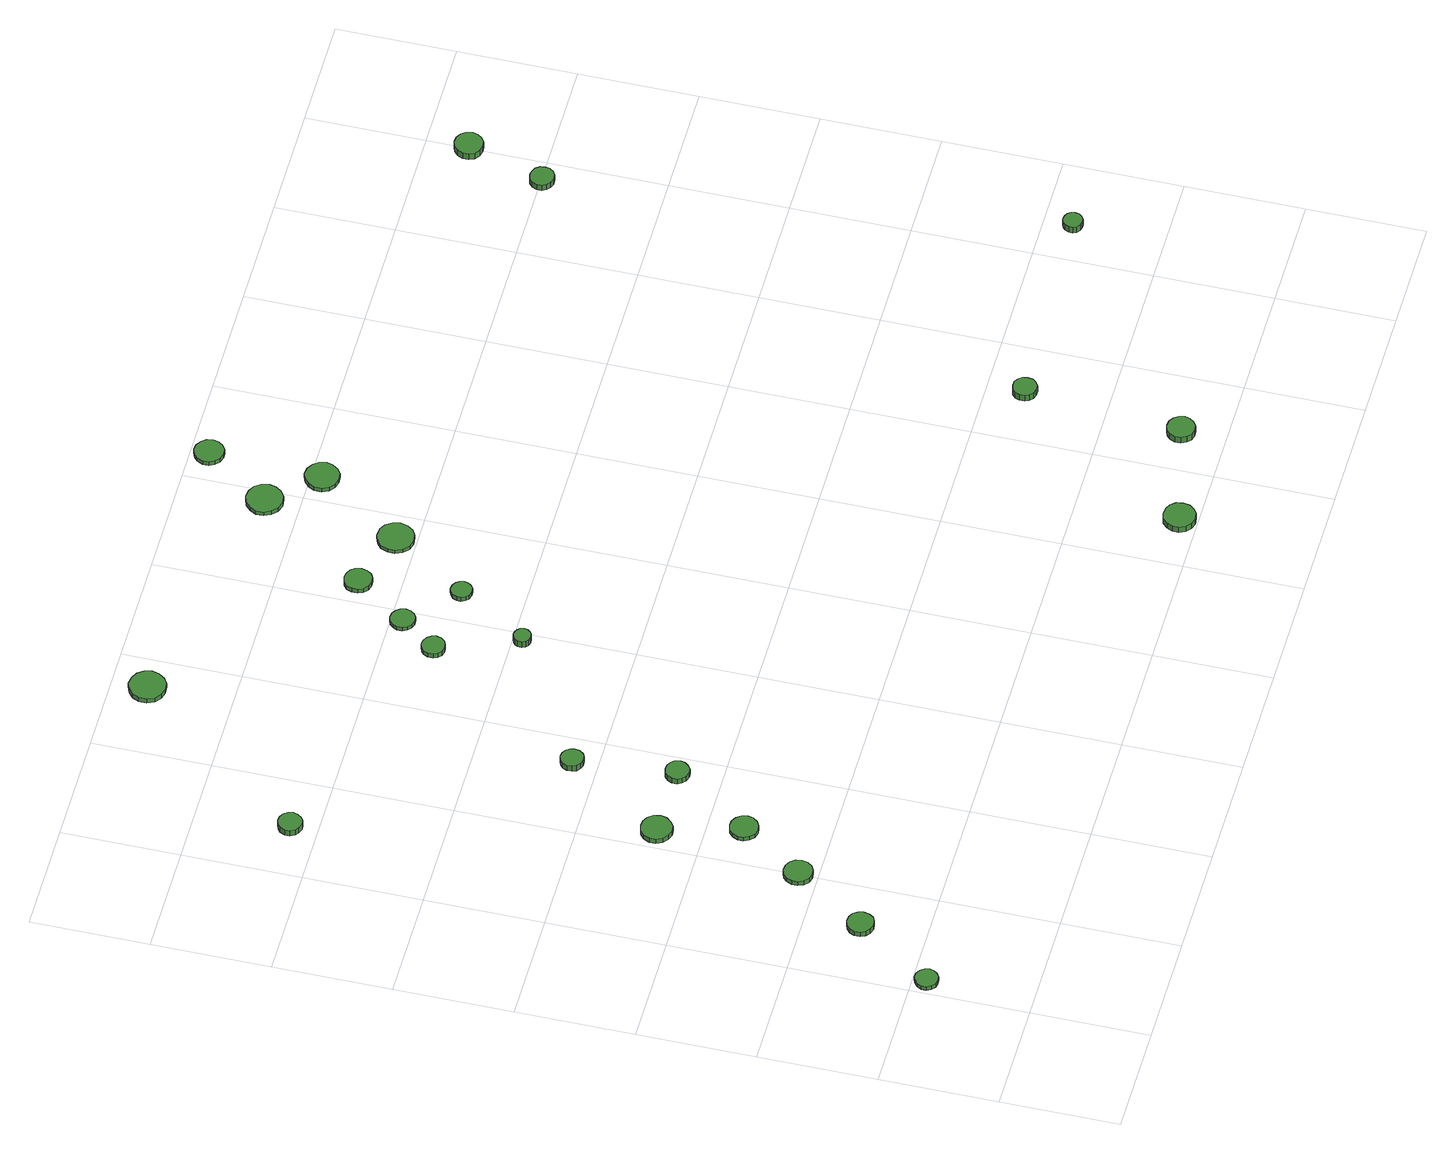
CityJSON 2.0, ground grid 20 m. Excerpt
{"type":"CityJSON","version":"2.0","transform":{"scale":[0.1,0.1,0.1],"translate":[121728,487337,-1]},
"CityObjects":{
"tree1":{"type":"SolitaryVegetationObject","attributes":{"function":"something"},"geometry":[{"type":"MultiSurface","lod":"1","boundaries":[[[0,1,2,3,4,5,6,7,8,9,10,11,12,13,14]],[[15,16,17,18,19,20,21,22,23,24,25,26,27,28,29]],[[0,29,28,1]],[[1,28,27,2]],[[2,27,26,3]],[[3,26,25,4]],[[4,25,24,5]],[[5,24,23,6]],[[6,23,22,7]],[[7,22,21,8]],[[8,21,20,9]],[[9,20,19,10]],[[10,19,18,11]],[[11,18,17,12]],[[12,17,16,13]],[[13,16,15,14]],[[14,15,29,0]]]}]},
"tree2":{"type":"SolitaryVegetationObject","attributes":{"function":"something"},"geometry":[{"type":"MultiSurface","lod":"1","boundaries":[[[30,31,32,33,34,35,36,37,38,39,40,41,42,43,44]],[[45,46,47,48,49,50,51,52,53,54,55,56,57,58,59]],[[30,59,58,31]],[[31,58,57,32]],[[32,57,56,33]],[[33,56,55,34]],[[34,55,54,35]],[[35,54,53,36]],[[36,53,52,37]],[[37,52,51,38]],[[38,51,50,39]],[[39,50,49,40]],[[40,49,48,41]],[[41,48,47,42]],[[42,47,46,43]],[[43,46,45,44]],[[44,45,59,30]]]}]},
"tree3":{"type":"SolitaryVegetationObject","attributes":{"function":"something"},"geometry":[{"type":"MultiSurface","lod":"1","boundaries":[[[60,61,62,63,64,65,66,67,68,69,70,71,72,73,74]],[[75,76,77,78,79,80,81,82,83,84,85,86,87,88,89]],[[60,89,88,61]],[[61,88,87,62]],[[62,87,86,63]],[[63,86,85,64]],[[64,85,84,65]],[[65,84,83,66]],[[66,83,82,67]],[[67,82,81,68]],[[68,81,80,69]],[[69,80,79,70]],[[70,79,78,71]],[[71,78,77,72]],[[72,77,76,73]],[[73,76,75,74]],[[74,75,89,60]]]}]},
"tree4":{"type":"SolitaryVegetationObject","attributes":{"function":"something"},"geometry":[{"type":"MultiSurface","lod":"1","boundaries":[[[90,91,92,93,94,95,96,97,98,99,100,101,102,103,104]],[[105,106,107,108,109,110,111,112,113,114,115,116,117,118,119]],[[90,119,118,91]],[[91,118,117,92]],[[92,117,116,93]],[[93,116,115,94]],[[94,115,114,95]],[[95,114,113,96]],[[96,113,112,97]],[[97,112,111,98]],[[98,111,110,99]],[[99,110,109,100]],[[100,109,108,101]],[[101,108,107,102]],[[102,107,106,103]],[[103,106,105,104]],[[104,105,119,90]]]}]},
"tree5":{"type":"SolitaryVegetationObject","attributes":{"function":"something"},"geometry":[{"type":"MultiSurface","lod":"1","boundaries":[[[120,121,122,123,124,125,126,127,128,129,130,131,132,133,134]],[[135,136,137,138,139,140,141,142,143,144,145,146,147,148,149]],[[120,149,148,121]],[[121,148,147,122]],[[122,147,146,123]],[[123,146,145,124]],[[124,145,144,125]],[[125,144,143,126]],[[126,143,142,127]],[[127,142,141,128]],[[128,141,140,129]],[[129,140,139,130]],[[130,139,138,131]],[[131,138,137,132]],[[132,137,136,133]],[[133,136,135,134]],[[134,135,149,120]]]}]},
"tree6":{"type":"SolitaryVegetationObject","attributes":{"function":"something"},"geometry":[{"type":"MultiSurface","lod":"1","boundaries":[[[150,151,152,153,154,155,156,157,158,159,160,161,162,163,164]],[[165,166,167,168,169,170,171,172,173,174,175,176,177,178,179]],[[150,179,178,151]],[[151,178,177,152]],[[152,177,176,153]],[[153,176,175,154]],[[154,175,174,155]],[[155,174,173,156]],[[156,173,172,157]],[[157,172,171,158]],[[158,171,170,159]],[[159,170,169,160]],[[160,169,168,161]],[[161,168,167,162]],[[162,167,166,163]],[[163,166,165,164]],[[164,165,179,150]]]}]},
"tree7":{"type":"SolitaryVegetationObject","attributes":{"function":"something"},"geometry":[{"type":"MultiSurface","lod":"1","boundaries":[[[180,181,182,183,184,185,186,187,188,189,190,191,192,193,194]],[[195,196,197,198,199,200,201,202,203,204,205,206,207,208,209]],[[180,209,208,181]],[[181,208,207,182]],[[182,207,206,183]],[[183,206,205,184]],[[184,205,204,185]],[[185,204,203,186]],[[186,203,202,187]],[[187,202,201,188]],[[188,201,200,189]],[[189,200,199,190]],[[190,199,198,191]],[[191,198,197,192]],[[192,197,196,193]],[[193,196,195,194]],[[194,195,209,180]]]}]},
"tree8":{"type":"SolitaryVegetationObject","attributes":{"function":"something"},"geometry":[{"type":"MultiSurface","lod":"1","boundaries":[[[210,211,212,213,214,215,216,217,218,219,220,221,222,223,224]],[[225,226,227,228,229,230,231,232,233,234,235,236,237,238,239]],[[210,239,238,211]],[[211,238,237,212]],[[212,237,236,213]],[[213,236,235,214]],[[214,235,234,215]],[[215,234,233,216]],[[216,233,232,217]],[[217,232,231,218]],[[218,231,230,219]],[[219,230,229,220]],[[220,229,228,221]],[[221,228,227,222]],[[222,227,226,223]],[[223,226,225,224]],[[224,225,239,210]]]}]},
"tree9":{"type":"SolitaryVegetationObject","attributes":{"function":"something"},"geometry":[{"type":"MultiSurface","lod":"1","boundaries":[[[240,241,242,243,244,245,246,247,248,249,250,251,252,253,254]],[[255,256,257,258,259,260,261,262,263,264,265,266,267,268,269]],[[240,269,268,241]],[[241,268,267,242]],[[242,267,266,243]],[[243,266,265,244]],[[244,265,264,245]],[[245,264,263,246]],[[246,263,262,247]],[[247,262,261,248]],[[248,261,260,249]],[[249,260,259,250]],[[250,259,258,251]],[[251,258,257,252]],[[252,257,256,253]],[[253,256,255,254]],[[254,255,269,240]]]}]},
"tree10":{"type":"SolitaryVegetationObject","attributes":{"function":"something"},"geometry":[{"type":"MultiSurface","lod":"1","boundaries":[[[270,271,272,273,274,275,276,277,278,279,280,281,282,283,284]],[[285,286,287,288,289,290,291,292,293,294,295,296,297,298,299]],[[270,299,298,271]],[[271,298,297,272]],[[272,297,296,273]],[[273,296,295,274]],[[274,295,294,275]],[[275,294,293,276]],[[276,293,292,277]],[[277,292,291,278]],[[278,291,290,279]],[[279,290,289,280]],[[280,289,288,281]],[[281,288,287,282]],[[282,287,286,283]],[[283,286,285,284]],[[284,285,299,270]]]}]},
"tree11":{"type":"SolitaryVegetationObject","attributes":{"function":"something"},"geometry":[{"type":"MultiSurface","lod":"1","boundaries":[[[300,301,302,303,304,305,306,307,308,309,310,311,312,313,314]],[[315,316,317,318,319,320,321,322,323,324,325,326,327,328,329]],[[300,329,328,301]],[[301,328,327,302]],[[302,327,326,303]],[[303,326,325,304]],[[304,325,324,305]],[[305,324,323,306]],[[306,323,322,307]],[[307,322,321,308]],[[308,321,320,309]],[[309,320,319,310]],[[310,319,318,311]],[[311,318,317,312]],[[312,317,316,313]],[[313,316,315,314]],[[314,315,329,300]]]}]},
"tree12":{"type":"SolitaryVegetationObject","attributes":{"function":"something"},"geometry":[{"type":"MultiSurface","lod":"1","boundaries":[[[330,331,332,333,334,335,336,337,338,339,340,341,342,343,344]],[[345,346,347,348,349,350,351,352,353,354,355,356,357,358,359]],[[330,359,358,331]],[[331,358,357,332]],[[332,357,356,333]],[[333,356,355,334]],[[334,355,354,335]],[[335,354,353,336]],[[336,353,352,337]],[[337,352,351,338]],[[338,351,350,339]],[[339,350,349,340]],[[340,349,348,341]],[[341,348,347,342]],[[342,347,346,343]],[[343,346,345,344]],[[344,345,359,330]]]}]},
"tree13":{"type":"SolitaryVegetationObject","attributes":{"function":"something"},"geometry":[{"type":"MultiSurface","lod":"1","boundaries":[[[360,361,362,363,364,365,366,367,368,369,370,371,372,373,374]],[[375,376,377,378,379,380,381,382,383,384,385,386,387,388,389]],[[360,389,388,361]],[[361,388,387,362]],[[362,387,386,363]],[[363,386,385,364]],[[364,385,384,365]],[[365,384,383,366]],[[366,383,382,367]],[[367,382,381,368]],[[368,381,380,369]],[[369,380,379,370]],[[370,379,378,371]],[[371,378,377,372]],[[372,377,376,373]],[[373,376,375,374]],[[374,375,389,360]]]}]},
"tree14":{"type":"SolitaryVegetationObject","attributes":{"function":"something"},"geometry":[{"type":"MultiSurface","lod":"1","boundaries":[[[390,391,392,393,394,395,396,397,398,399,400,401,402,403,404]],[[405,406,407,408,409,410,411,412,413,414,415,416,417,418,419]],[[390,419,418,391]],[[391,418,417,392]],[[392,417,416,393]],[[393,416,415,394]],[[394,415,414,395]],[[395,414,413,396]],[[396,413,412,397]],[[397,412,411,398]],[[398,411,410,399]],[[399,410,409,400]],[[400,409,408,401]],[[401,408,407,402]],[[402,407,406,403]],[[403,406,405,404]],[[404,405,419,390]]]}]},
"tree15":{"type":"SolitaryVegetationObject","attributes":{"function":"something"},"geometry":[{"type":"MultiSurface","lod":"1","boundaries":[[[420,421,422,423,424,425,426,427,428,429,430,431,432,433,434]],[[435,436,437,438,439,440,441,442,443,444,445,446,447,448,449]],[[420,449,448,421]],[[421,448,447,422]],[[422,447,446,423]],[[423,446,445,424]],[[424,445,444,425]],[[425,444,443,426]],[[426,443,442,427]],[[427,442,441,428]],[[428,441,440,429]],[[429,440,439,430]],[[430,439,438,431]],[[431,438,437,432]],[[432,437,436,433]],[[433,436,435,434]],[[434,435,449,420]]]}]},
"tree16":{"type":"SolitaryVegetationObject","attributes":{"function":"something"},"geometry":[{"type":"MultiSurface","lod":"1","boundaries":[[[450,451,452,453,454,455,456,457,458,459,460,461,462,463,464]],[[465,466,467,468,469,470,471,472,473,474,475,476,477,478,479]],[[450,479,478,451]],[[451,478,477,452]],[[452,477,476,453]],[[453,476,475,454]],[[454,475,474,455]],[[455,474,473,456]],[[456,473,472,457]],[[457,472,471,458]],[[458,471,470,459]],[[459,470,469,460]],[[460,469,468,461]],[[461,468,467,462]],[[462,467,466,463]],[[463,466,465,464]],[[464,465,479,450]]]}]},
"tree17":{"type":"SolitaryVegetationObject","attributes":{"function":"something"},"geometry":[{"type":"MultiSurface","lod":"1","boundaries":[[[480,481,482,483,484,485,486,487,488,489,490,491,492,493,494]],[[495,496,497,498,499,500,501,502,503,504,505,506,507,508,509]],[[480,509,508,481]],[[481,508,507,482]],[[482,507,506,483]],[[483,506,505,484]],[[484,505,504,485]],[[485,504,503,486]],[[486,503,502,487]],[[487,502,501,488]],[[488,501,500,489]],[[489,500,499,490]],[[490,499,498,491]],[[491,498,497,492]],[[492,497,496,493]],[[493,496,495,494]],[[494,495,509,480]]]}]},
"tree18":{"type":"SolitaryVegetationObject","attributes":{"function":"something"},"geometry":[{"type":"MultiSurface","lod":"1","boundaries":[[[510,511,512,513,514,515,516,517,518,519,520,521,522,523,524]],[[525,526,527,528,529,530,531,532,533,534,535,536,537,538,539]],[[510,539,538,511]],[[511,538,537,512]],[[512,537,536,513]],[[513,536,535,514]],[[514,535,534,515]],[[515,534,533,516]],[[516,533,532,517]],[[517,532,531,518]],[[518,531,530,519]],[[519,530,529,520]],[[520,529,528,521]],[[521,528,527,522]],[[522,527,526,523]],[[523,526,525,524]],[[524,525,539,510]]]}]},
"tree19":{"type":"SolitaryVegetationObject","attributes":{"function":"something"},"geometry":[{"type":"MultiSurface","lod":"1","boundaries":[[[540,541,542,543,544,545,546,547,548,549,550,551,552,553,554]],[[555,556,557,558,559,560,561,562,563,564,565,566,567,568,569]],[[540,569,568,541]],[[541,568,567,542]],[[542,567,566,543]],[[543,566,565,544]],[[544,565,564,545]],[[545,564,563,546]],[[546,563,562,547]],[[547,562,561,548]],[[548,561,560,549]],[[549,560,559,550]],[[550,559,558,551]],[[551,558,557,552]],[[552,557,556,553]],[[553,556,555,554]],[[554,555,569,540]]]}]},
"tree20":{"type":"SolitaryVegetationObject","attributes":{"function":"something"},"geometry":[{"type":"MultiSurface","lod":"1","boundaries":[[[570,571,572,573,574,575,576,577,578,579,580,581,582,583,584]],[[585,586,587,588,589,590,591,592,593,594,595,596,597,598,599]],[[570,599,598,571]],[[571,598,597,572]],[[572,597,596,573]],[[573,596,595,574]],[[574,595,594,575]],[[575,594,593,576]],[[576,593,592,577]],[[577,592,591,578]],[[578,591,590,579]],[[579,590,589,580]],[[580,589,588,581]],[[581,588,587,582]],[[582,587,586,583]],[[583,586,585,584]],[[584,585,599,570]]]}]},
"tree21":{"type":"SolitaryVegetationObject","attributes":{"function":"something"},"geometry":[{"type":"MultiSurface","lod":"1","boundaries":[[[600,601,602,603,604,605,606,607,608,609,610,611,612,613,614]],[[615,616,617,618,619,620,621,622,623,624,625,626,627,628,629]],[[600,629,628,601]],[[601,628,627,602]],[[602,627,626,603]],[[603,626,625,604]],[[604,625,624,605]],[[605,624,623,606]],[[606,623,622,607]],[[607,622,621,608]],[[608,621,620,609]],[[609,620,619,610]],[[610,619,618,611]],[[611,618,617,612]],[[612,617,616,613]],[[613,616,615,614]],[[614,615,629,600]]]}]},
"tree22":{"type":"SolitaryVegetationObject","attributes":{"function":"something"},"geometry":[{"type":"MultiSurface","lod":"1","boundaries":[[[630,631,632,633,634,635,636,637,638,639,640,641,642,643,644]],[[645,646,647,648,649,650,651,652,653,654,655,656,657,658,659]],[[630,659,658,631]],[[631,658,657,632]],[[632,657,656,633]],[[633,656,655,634]],[[634,655,654,635]],[[635,654,653,636]],[[636,653,652,637]],[[637,652,651,638]],[[638,651,650,639]],[[639,650,649,640]],[[640,649,648,641]],[[641,648,647,642]],[[642,647,646,643]],[[643,646,645,644]],[[644,645,659,630]]]}]},
"tree23":{"type":"SolitaryVegetationObject","attributes":{"function":"something"},"geometry":[{"type":"MultiSurface","lod":"1","boundaries":[[[660,661,662,663,664,665,666,667,668,669,670,671,672,673,674]],[[675,676,677,678,679,680,681,682,683,684,685,686,687,688,689]],[[660,689,688,661]],[[661,688,687,662]],[[662,687,686,663]],[[663,686,685,664]],[[664,685,684,665]],[[665,684,683,666]],[[666,683,682,667]],[[667,682,681,668]],[[668,681,680,669]],[[669,680,679,670]],[[670,679,678,671]],[[671,678,677,672]],[[672,677,676,673]],[[673,676,675,674]],[[674,675,689,660]]]}]},
"tree24":{"type":"SolitaryVegetationObject","attributes":{"function":"something"},"geometry":[{"type":"MultiSurface","lod":"1","boundaries":[[[690,691,692,693,694,695,696,697,698,699,700,701,702,703,704]],[[705,706,707,708,709,710,711,712,713,714,715,716,717,718,719]],[[690,719,718,691]],[[691,718,717,692]],[[692,717,716,693]],[[693,716,715,694]],[[694,715,714,695]],[[695,714,713,696]],[[696,713,712,697]],[[697,712,711,698]],[[698,711,710,699]],[[699,710,709,700]],[[700,709,708,701]],[[701,708,707,702]],[[702,707,706,703]],[[703,706,705,704]],[[704,705,719,690]]]}]}
},
"vertices":[
[46,177,15],[44,185,15],[39,192,15],[32,196,15],[24,197,15],[17,194,15],[11,189,15],[7,181,15],[7,173,15],[11,166,15],[17,160,15],[24,158,15],[32,159,15],[39,163,15],[44,169,15],[44,169,7],[39,163,7],[32,159,7],[24,158,7],[17,160,7],[11,166,7],[7,173,7],[7,181,7],[11,189,7],[17,194,7],[24,197,7],[32,196,7],[39,192,7],[44,185,7],[46,177,7],
[139,309,16],[137,318,16],[132,326,16],[124,330,16],[115,331,16],[106,328,16],[99,322,16],[95,314,16],[95,304,16],[99,296,16],[106,290,16],[115,287,16],[124,288,16],[132,292,16],[137,300,16],[137,300,6],[132,292,6],[124,288,6],[115,287,6],[106,290,6],[99,296,6],[95,304,6],[95,314,6],[99,322,6],[106,328,6],[115,331,6],[124,330,6],[132,326,6],[137,318,6],[139,309,6],
[225,433,15],[223,443,15],[217,451,15],[208,456,15],[198,457,15],[189,454,15],[182,447,15],[178,438,15],[178,428,15],[182,419,15],[189,412,15],[198,409,15],[208,410,15],[217,415,15],[223,423,15],[223,423,6],[217,415,6],[208,410,6],[198,409,6],[189,412,6],[182,419,6],[178,428,6],[178,438,6],[182,447,6],[189,454,6],[198,457,6],[208,456,6],[217,451,6],[223,443,6],[225,433,6],
[297,540,15],[295,550,15],[289,558,15],[280,563,15],[271,564,15],[261,561,15],[254,554,15],[250,545,15],[250,536,15],[254,527,15],[261,520,15],[271,517,15],[280,518,15],[289,523,15],[295,531,15],[295,531,7],[289,523,7],[280,518,7],[271,517,7],[261,520,7],[254,527,7],[250,536,7],[250,545,7],[254,554,7],[261,561,7],[271,564,7],[280,563,7],[289,558,7],[295,550,7],[297,540,7],
[262,675,17],[260,686,17],[253,695,17],[244,700,17],[233,701,17],[223,698,17],[215,691,17],[210,681,17],[210,670,17],[215,660,17],[223,653,17],[233,649,17],[244,650,17],[253,656,17],[260,665,17],[260,665,7],[253,656,7],[244,650,7],[233,649,7],[223,653,7],[215,660,7],[210,670,7],[210,681,7],[215,691,7],[223,698,7],[233,701,7],[244,700,7],[253,695,7],[260,686,7],[262,675,7],
[123,1246,19],[121,1254,19],[116,1261,19],[109,1265,19],[101,1266,19],[93,1263,19],[87,1258,19],[83,1250,19],[83,1242,19],[87,1234,19],[93,1229,19],[101,1226,19],[109,1227,19],[116,1231,19],[121,1238,19],[121,1238,7],[116,1231,7],[109,1227,7],[101,1226,7],[93,1229,7],[87,1234,7],[83,1242,7],[83,1250,7],[87,1258,7],[93,1263,7],[101,1266,7],[109,1265,7],[116,1261,7],[121,1254,7],[123,1246,7],
[384,673,18],[382,682,18],[377,688,18],[370,692,18],[362,693,18],[354,691,18],[348,685,18],[344,678,18],[344,669,18],[348,662,18],[354,656,18],[362,653,18],[370,654,18],[377,659,18],[382,665,18],[382,665,7],[377,659,7],[370,654,7],[362,653,7],[354,656,7],[348,662,7],[344,669,7],[344,678,7],[348,685,7],[354,691,7],[362,693,7],[370,692,7],[377,688,7],[382,682,7],[384,673,7],
[362,842,24],[361,849,24],[356,856,24],[349,860,24],[341,861,24],[334,858,24],[328,853,24],[325,846,24],[325,838,24],[328,830,24],[334,825,24],[341,823,24],[349,823,24],[356,827,24],[361,834,24],[361,834,12],[356,827,12],[349,823,12],[341,823,12],[334,825,12],[328,830,12],[325,838,12],[325,846,12],[328,853,12],[334,858,12],[341,861,12],[349,860,12],[356,856,12],[361,849,12],[362,842,12],
[368,1540,16],[365,1553,16],[358,1563,16],[347,1569,16],[334,1571,16],[322,1567,16],[312,1558,16],[307,1547,16],[307,1534,16],[312,1522,16],[322,1514,16],[334,1510,16],[347,1511,16],[358,1518,16],[365,1528,16],[365,1528,7],[358,1518,7],[347,1511,7],[334,1510,7],[322,1514,7],[312,1522,7],[307,1534,7],[307,1547,7],[312,1558,7],[322,1567,7],[334,1571,7],[347,1569,7],[358,1563,7],[365,1553,7],[368,1540,7],
[553,1118,16],[551,1126,16],[546,1133,16],[539,1137,16],[531,1138,16],[523,1135,16],[517,1130,16],[514,1123,16],[514,1114,16],[517,1107,16],[523,1101,16],[531,1099,16],[539,1100,16],[546,1104,16],[551,1110,16],[551,1110,7],[546,1104,7],[539,1100,7],[531,1099,7],[523,1101,7],[517,1107,7],[514,1114,7],[514,1123,7],[517,1130,7],[523,1135,7],[531,1138,7],[539,1137,7],[546,1133,7],[551,1126,7],[553,1118,7],
[598,985,22],[597,991,22],[593,995,22],[588,998,22],[582,999,22],[576,997,22],[571,993,22],[569,988,22],[569,982,22],[571,976,22],[576,972,22],[582,970,22],[588,971,22],[593,974,22],[597,979,22],[597,979,9],[593,974,9],[588,971,9],[582,970,9],[576,972,9],[571,976,9],[569,982,9],[569,988,9],[571,993,9],[576,997,9],[582,999,9],[588,998,9],[593,995,9],[597,991,9],[598,985,9],
[599,1180,15],[597,1189,15],[592,1195,15],[585,1200,15],[576,1201,15],[568,1198,15],[562,1192,15],[559,1185,15],[559,1176,15],[562,1169,15],[568,1163,15],[576,1160,15],[585,1161,15],[592,1165,15],[597,1172,15],[597,1172,7],[592,1165,7],[585,1161,7],[576,1160,7],[568,1163,7],[562,1169,7],[559,1176,7],[559,1185,7],[562,1192,7],[568,1198,7],[576,1201,7],[585,1200,7],[592,1195,7],[597,1189,7],[599,1180,7],
[679,1104,16],[677,1111,16],[673,1117,16],[667,1121,16],[659,1122,16],[652,1119,16],[647,1115,16],[644,1108,16],[644,1101,16],[647,1094,16],[652,1089,16],[659,1087,16],[667,1087,16],[673,1091,16],[677,1097,16],[677,1097,7],[673,1091,7],[667,1087,7],[659,1087,7],[652,1089,7],[647,1094,7],[644,1101,7],[644,1108,7],[647,1115,7],[652,1119,7],[659,1122,7],[667,1121,7],[673,1117,7],[677,1111,7],[679,1104,7],
[666,1270,16],[664,1280,16],[659,1287,16],[650,1292,16],[641,1293,16],[632,1290,16],[624,1284,16],[621,1275,16],[621,1265,16],[624,1257,16],[632,1250,16],[641,1247,16],[650,1248,16],[659,1253,16],[664,1261,16],[664,1261,7],[659,1253,7],[650,1248,7],[641,1247,7],[632,1250,7],[624,1257,7],[621,1265,7],[621,1275,7],[624,1284,7],[632,1290,7],[641,1293,7],[650,1292,7],[659,1287,7],[664,1280,7],[666,1270,7],
[1113,28,30],[1111,39,30],[1104,48,30],[1095,53,30],[1083,54,30],[1073,51,30],[1065,43,30],[1060,33,30],[1060,22,30],[1065,12,30],[1073,4,30],[1083,1,30],[1095,2,30],[1104,8,30],[1111,17,30],[1111,17,18],[1104,8,18],[1095,2,18],[1083,1,18],[1073,4,18],[1065,12,18],[1060,22,18],[1060,33,18],[1065,43,18],[1073,51,18],[1083,54,18],[1095,53,18],[1104,48,18],[1111,39,18],[1113,28,18],
[779,1235,14],[776,1247,14],[769,1258,14],[758,1264,14],[745,1265,14],[733,1261,14],[724,1253,14],[719,1241,14],[719,1229,14],[724,1217,14],[733,1208,14],[745,1204,14],[758,1206,14],[769,1212,14],[776,1222,14],[776,1222,7],[769,1212,7],[758,1206,7],[745,1204,7],[733,1208,7],[724,1217,7],[719,1229,7],[719,1241,7],[724,1253,7],[733,1261,7],[745,1265,7],[758,1264,7],[769,1258,7],[776,1247,7],[779,1235,7],
[808,1458,15],[805,1471,15],[798,1481,15],[787,1487,15],[774,1489,15],[762,1485,15],[753,1476,15],[747,1465,15],[747,1452,15],[753,1441,15],[762,1432,15],[774,1428,15],[787,1429,15],[798,1436,15],[805,1446,15],[805,1446,7],[798,1436,7],[787,1429,7],[774,1428,7],[762,1432,7],[753,1441,7],[747,1452,7],[747,1465,7],[753,1476,7],[762,1485,7],[774,1489,7],[787,1487,7],[798,1481,7],[805,1471,7],[808,1458,7],
[877,1381,15],[874,1393,15],[867,1402,15],[857,1408,15],[845,1410,15],[834,1406,15],[825,1398,15],[820,1387,15],[820,1375,15],[825,1364,15],[834,1356,15],[845,1353,15],[857,1354,15],[867,1360,15],[874,1370,15],[874,1370,7],[867,1360,7],[857,1354,7],[845,1353,7],[834,1356,7],[825,1364,7],[820,1375,7],[820,1387,7],[825,1398,7],[834,1406,7],[845,1410,7],[857,1408,7],[867,1402,7],[874,1393,7],[877,1381,7],
[1296,72,30],[1294,81,30],[1288,89,30],[1280,94,30],[1270,95,30],[1261,92,30],[1254,86,30],[1250,77,30],[1250,67,30],[1254,58,30],[1261,52,30],[1270,49,30],[1280,50,30],[1288,55,30],[1294,63,30],[1294,63,17],[1288,55,17],[1280,50,17],[1270,49,17],[1261,52,17],[1254,58,17],[1250,67,17],[1250,77,17],[1254,86,17],[1261,92,17],[1270,95,17],[1280,94,17],[1288,89,17],[1294,81,17],[1296,72,17],
[880,1569,15],[878,1579,15],[872,1587,15],[863,1593,15],[853,1594,15],[843,1590,15],[836,1584,15],[831,1574,15],[831,1564,15],[836,1555,15],[843,1548,15],[853,1545,15],[863,1546,15],[872,1551,15],[878,1559,15],[878,1559,7],[872,1551,7],[863,1546,7],[853,1545,7],[843,1548,7],[836,1555,7],[831,1564,7],[831,1574,7],[836,1584,7],[843,1590,7],[853,1594,7],[863,1593,7],[872,1587,7],[878,1579,7],[880,1569,7],
[1315,336,31],[1314,344,31],[1309,350,31],[1302,355,31],[1293,355,31],[1285,353,31],[1279,347,31],[1276,340,31],[1276,331,31],[1279,324,31],[1285,318,31],[1293,316,31],[1302,316,31],[1309,321,31],[1314,327,31],[1314,327,18],[1309,321,18],[1302,316,18],[1293,316,18],[1285,318,18],[1279,324,18],[1276,331,18],[1276,340,18],[1279,347,18],[1285,353,18],[1293,355,18],[1302,355,18],[1309,350,18],[1314,344,18],[1315,336,18],
[1682,350,30],[1681,356,30],[1677,362,30],[1671,365,30],[1664,366,30],[1658,364,30],[1653,359,30],[1650,353,30],[1650,346,30],[1653,340,30],[1658,336,30],[1664,334,30],[1671,334,30],[1677,338,30],[1681,343,30],[1681,343,17],[1677,338,17],[1671,334,17],[1664,334,17],[1658,336,17],[1653,340,17],[1650,346,17],[1650,353,17],[1653,359,17],[1658,364,17],[1664,366,17],[1671,365,17],[1677,362,17],[1681,356,17],[1682,350,17],
[1575,1197,25],[1574,1205,25],[1569,1212,25],[1561,1216,25],[1553,1217,25],[1545,1215,25],[1539,1209,25],[1535,1201,25],[1535,1193,25],[1539,1185,25],[1545,1180,25],[1553,1177,25],[1561,1178,25],[1569,1182,25],[1574,1189,25],[1574,1189,13],[1569,1182,13],[1561,1178,13],[1553,1177,13],[1545,1180,13],[1539,1185,13],[1535,1193,13],[1535,1201,13],[1539,1209,13],[1545,1215,13],[1553,1217,13],[1561,1216,13],[1569,1212,13],[1574,1205,13],[1575,1197,13],
[1617,1327,28],[1615,1337,28],[1609,1345,28],[1601,1350,28],[1591,1351,28],[1582,1348,28],[1574,1341,28],[1570,1332,28],[1570,1322,28],[1574,1313,28],[1582,1307,28],[1591,1304,28],[1601,1305,28],[1609,1310,28],[1615,1318,28],[1615,1318,15],[1609,1310,15],[1601,1305,15],[1591,1304,15],[1582,1307,15],[1574,1313,15],[1570,1322,15],[1570,1332,15],[1574,1341,15],[1582,1348,15],[1591,1351,15],[1601,1350,15],[1609,1345,15],[1615,1337,15],[1617,1327,15]
]}
